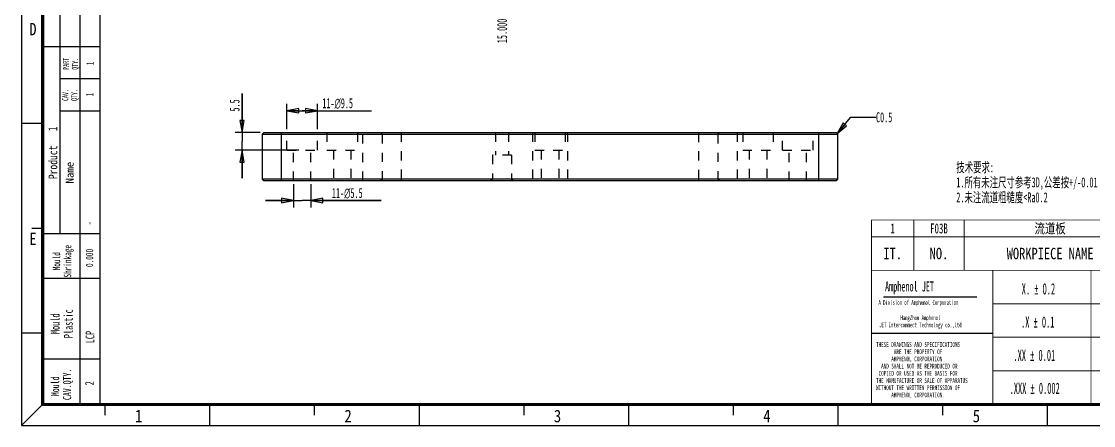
# Model space of a CAD drawing. Header units: millimetres. Extents: x 15 to 520, y 10 to 366.
# Drawn here: x 15.3 to 350.5, y 10.1 to 136.2 of the extents above; entities that cross this region are included whole.
import ezdxf

# ---------------------------------------------------------------- set-up
doc = ezdxf.new("R2010")
doc.units = ezdxf.units.MM
doc.header["$LTSCALE"] = 28.875
doc.linetypes.add('HIDDEN', pattern=[0.2, 0.1, -0.1])
doc.layers.get('0').update_dxf_attribs({"linetype": 'CONTINUOUS'})
for name, color, linetype in [('DEFAULT_2', 4, 'HIDDEN'), ('DIM', 7, 'CONTINUOUS'), ('NOTE', 7, 'CONTINUOUS')]:
    doc.layers.add(name, color=color, linetype=linetype)
doc.styles.get("Standard").update_dxf_attribs({"font": 'txt', "width": 0.6})
doc.styles.add('TEXTSTYLE_10', font='txt')
doc.styles.add('TEXTSTYLE_11', font='txt', dxfattribs={"width": 0.6})
doc.styles.add('TEXTSTYLE_12', font='txt', dxfattribs={"width": 0.6})
doc.styles.add('TEXTSTYLE_3', font='txt', dxfattribs={"width": 0.65})
doc.styles.add('TEXTSTYLE_4', font='txt', dxfattribs={"width": 0.8})
doc.styles.add('TEXTSTYLE_5', font='txt', dxfattribs={"width": 0.85})
doc.styles.add('TEXTSTYLE_6', font='txt', dxfattribs={"width": 0.5})
doc.dimstyles.new('DIMSTYLE_3', dxfattribs={"dimtxt": 3.125, "dimasz": 3.75, "dimexe": 1.75, "dimexo": 0.875, "dimtad": 0, "dimtih": 1, "dimtoh": 1, "dimdec": 3, "dimzin": 0, "dimdsep": 46, "dimtxsty": 'STANDARD', "dimblk": 'CLOSED', "dimblk1": 'CLOSED', "dimblk2": 'CLOSED', "dimcen": 0.09, "dimadec": 0, "dimazin": 0, "dimtp": 0.2, "dimtm": 0.2, "dimtfac": 1, "dimtdec": 3, "dimtofl": 0, "dimtmove": 0, "dimatfit": 3, "dimldrblk": 'CLOSED', "dimfxl": 1, "dimtolj": 1, "dimtzin": 0, "dimarcsym": 0})
doc.dimstyles.new('DIMSTYLE_8', dxfattribs={"dimtxt": 3.125, "dimasz": 3.75, "dimexe": 1.75, "dimexo": 0.875, "dimtad": 1, "dimdec": 1, "dimzin": 0, "dimdsep": 46, "dimtxsty": 'STANDARD', "dimblk": 'CLOSED', "dimblk1": 'CLOSED', "dimblk2": 'CLOSED', "dimcen": 0.09, "dimadec": 0, "dimazin": 0, "dimtp": 0.1, "dimtm": 0.1, "dimtfac": 1, "dimtdec": 1, "dimtofl": 0, "dimtmove": 0, "dimatfit": 3, "dimldrblk": 'CLOSED', "dimfxl": 1, "dimtolj": 1, "dimtzin": 0, "dimarcsym": 0})
doc.dimstyles.new('DIMSTYLE_9', dxfattribs={"dimtxt": 3.125, "dimasz": 3.75, "dimexe": 1.75, "dimexo": 0.875, "dimtad": 1, "dimdec": 1, "dimzin": 0, "dimdsep": 46, "dimtxsty": 'STANDARD', "dimblk": 'CLOSED', "dimblk1": 'CLOSED', "dimblk2": 'CLOSED', "dimcen": 0.09, "dimadec": 0, "dimazin": 0, "dimtp": 0.2, "dimtm": 0.2, "dimtfac": 1, "dimtdec": 1, "dimtofl": 0, "dimtmove": 0, "dimatfit": 3, "dimldrblk": 'CLOSED', "dimfxl": 1, "dimtolj": 1, "dimtzin": 0, "dimarcsym": 0})
doc.dimstyles.get("Standard").update_dxf_attribs({"dimtxt": 3.125, "dimasz": 3.75, "dimexe": 1.75, "dimexo": 0.875, "dimtad": 1, "dimdec": 3, "dimzin": 0, "dimdsep": 46, "dimtxsty": 'STANDARD', "dimblk": 'CLOSED', "dimblk1": 'CLOSED', "dimblk2": 'CLOSED', "dimcen": 0.09, "dimadec": 0, "dimazin": 0, "dimtol": 1, "dimtp": 0.001, "dimtm": 0.001, "dimtfac": 1, "dimtdec": 3, "dimtofl": 0, "dimtmove": 0, "dimatfit": 3, "dimldrblk": 'CLOSED', "dimfxl": 1, "dimtolj": 1, "dimtzin": 0, "dimarcsym": 0})

# ---------------------------------------------------------------- blocks, each defined once
blk = doc.blocks.new('*D9')
at = {"layer": 'DIM', "color": 2, "linetype": 'Continuous'}
blk.add_line((165.54, 167.73), (165.54, 138.68), dxfattribs=at)
at = {"layer": 'DIM', "color": 2, "linetype": 'Continuous', "insert": (163.98, 137.11), "char_height": 3.125, "width": 11.25, "attachment_point": 3, "rotation": 90, "line_spacing_factor": 0.9}
blk.add_mtext('15.000', dxfattribs=at)
blk = doc.blocks.new('_CLOSED')
at = {"color": 0, "linetype": 'ByBlock'}
for p, q in [((0, 0), (-1, 0.183)), ((-1, 0.183), (-1, -0.183)), ((-1, -0.183), (0, 0)), ((-1, 0), (0, 0))]:
    blk.add_line(p, q, dxfattribs=at)
blk = doc.blocks.new('*D29')
at = {"layer": 'DIM', "color": 2, "linetype": 'Continuous'}
for p, q in [((98.29, 102.63), (98.29, 110.56)), ((98.29, 108.37), (103.04, 108.37)), ((107.79, 108.37), (103.04, 108.37)), ((103.04, 108.37), (124.77, 108.37)), ((107.79, 102.63), (107.79, 110.56))]:
    blk.add_line(p, q, dxfattribs=at)
at = {"layer": 'DIM', "color": 2, "linetype": 'Continuous', "xscale": 3.75, "yscale": 3.75, "zscale": 3.75, "rotation": 180}
blk.add_blockref('_CLOSED', (98.29, 108.37), dxfattribs=at)
at = {"layer": 'DIM', "color": 2, "linetype": 'Continuous', "xscale": 3.75, "yscale": 3.75, "zscale": 3.75}
blk.add_blockref('_CLOSED', (107.79, 108.37), dxfattribs=at)
at = {"layer": 'DIM', "color": 2, "linetype": 'Continuous', "insert": (109.35, 112.28), "char_height": 3.125, "width": 15.4167, "attachment_point": 1, "line_spacing_factor": 0.9}
blk.add_mtext('11-\\Fgdt;{\\Fgdt;n}\\Ftxt;9.5', dxfattribs=at)
blk = doc.blocks.new('*D30')
at = {"layer": 'DIM', "color": 2, "linetype": 'Continuous'}
for p, q in [((100.29, 85.44), (100.29, 78.15)), ((105.79, 85.44), (105.79, 78.15)), ((100.29, 80.34), (91.54, 80.34)), ((91.54, 80.34), (103.04, 80.34)), ((127.77, 80.34), (103.04, 80.34)), ((105.79, 80.34), (127.77, 80.34))]:
    blk.add_line(p, q, dxfattribs=at)
at = {"layer": 'DIM', "color": 2, "linetype": 'Continuous', "xscale": 3.75, "yscale": 3.75, "zscale": 3.75}
blk.add_blockref('_CLOSED', (100.29, 80.34), dxfattribs=at)
at = {"layer": 'DIM', "color": 2, "linetype": 'Continuous', "xscale": 3.75, "yscale": 3.75, "zscale": 3.75, "rotation": 180}
blk.add_blockref('_CLOSED', (105.79, 80.34), dxfattribs=at)
at = {"layer": 'DIM', "color": 2, "linetype": 'Continuous', "insert": (112.35, 84.24), "char_height": 3.125, "width": 15.4167, "attachment_point": 1, "line_spacing_factor": 0.9}
blk.add_mtext('11-\\Fgdt;{\\Fgdt;n}\\Ftxt;5.5', dxfattribs=at)
blk = doc.blocks.new('*D31')
at = {"layer": 'DIM', "color": 2, "linetype": 'Continuous'}
for p, q in [((84.24, 101.54), (84.24, 113.72)), ((84.24, 113.72), (84.24, 98.79)), ((89.95, 101.54), (82.05, 101.54)), ((84.24, 87.29), (84.24, 98.79)), ((101.95, 96.04), (82.05, 96.04)), ((84.24, 96.04), (84.24, 87.29))]:
    blk.add_line(p, q, dxfattribs=at)
at = {"layer": 'DIM', "color": 2, "linetype": 'Continuous', "xscale": 3.75, "yscale": 3.75, "zscale": 3.75}
for p, rotation in [((84.24, 101.54), 270), ((84.24, 96.04), 90)]:
    blk.add_blockref('_CLOSED', p, dxfattribs=dict(at, rotation=rotation))
at = {"layer": 'DIM', "color": 2, "linetype": 'Continuous', "insert": (80.34, 108.1), "char_height": 3.125, "width": 5.625, "attachment_point": 1, "rotation": 90, "line_spacing_factor": 0.9}
blk.add_mtext('5.5', dxfattribs=at)
blk = doc.blocks.new('*T34')
at = {"color": 2, "linetype": 'Continuous', "const_width": 0.25}
for points in [[(231.94375, 57.575), (-0.125, 57.575)], [(0, 0), (0, 57.575)], [(13.225, 41.9), (13.225, 57.575)], [(28.975, 41.9), (28.975, 57.575)], [(82.725, 41.9), (82.725, 57.575)], [(96.975, 0), (96.975, 57.575)], [(121.975, 41.9), (121.975, 57.575)], [(146.975, 41.9), (146.975, 57.575)], [(200.39375, 41.9), (200.39375, 57.575)], [(231.81875, 0), (231.81875, 57.575)], [(231.81875, 52.3375), (0, 52.3375)], [(231.81875, 41.9), (0, 41.9)], [(37.95, 0), (37.95, 41.9)], [(68.6125, 0), (68.6125, 41.9)], [(153.4, 0), (153.4, 41.9)], [(96.975, 31.4), (37.95, 31.4)], [(231.81875, 26.1875), (96.975, 26.1875)], [(96.975, 20.9875), (37.95, 20.9875)], [(153.4, 17.025), (96.975, 17.025)], [(96.975, 10.5), (37.95, 10.5)], [(231.81875, 13.1), (153.4, 13.1)], [(184.68125, 0), (184.68125, 13.1)], [(200.39375, 0), (200.39375, 13.1)], [(216.10625, 0), (216.10625, 13.1)], [(153.4, 7.8625), (96.975, 7.8625)], [(231.81875, 7.8625), (184.68125, 7.8625)], [(231.94375, 0), (-0.125, 0)]]:
    blk.add_lwpolyline(points, dxfattribs=at)
at = {"layer": 'NOTE', "color": 2, "linetype": 'Continuous', "line_spacing_factor": 0.9}
for s, insert, char_height, width, attachment_point, style in [('1', (6.6125, 56.51875), 3.125, 4.0625, 2, 'TEXTSTYLE_3'), ('F03B', (21.1, 56.51875), 3.125, 16.25, 2, 'TEXTSTYLE_3'), ('流道板', (55.85, 56.51875), 3.125, 15, 2, 'TEXTSTYLE_4'), ('1', (89.85, 56.51875), 3.125, 4.0625, 2, 'TEXTSTYLE_3'), ('SKD61', (109.475, 56.51875), 3.125, 20.3125, 2, 'TEXTSTYLE_3'), ('HRC52-53', (134.475, 56.51875), 3.125, 32.5, 2, 'TEXTSTYLE_3'), ('180*157*15', (173.684375, 56.51875), 3.125, 40.625, 2, 'TEXTSTYLE_3'), ('已备料 ', (216.10625, 56.51875), 3.125, 16.25, 2, 'TEXTSTYLE_3'), ('IT.', (6.6125, 48.9), 3.5625, 17.1, 2, 'TEXTSTYLE_4'), ('NO.', (21.1, 48.9), 3.5625, 17.1, 2, 'TEXTSTYLE_4'), ('WORKPIECE NAME', (55.85, 48.9), 3.5625, 79.8, 2, 'TEXTSTYLE_4'), ('QTY', (89.85, 48.9), 3.5625, 17.1, 2, 'TEXTSTYLE_4'), ('MATERIAL', (109.475, 48.9), 3.5625, 45.6, 2, 'TEXTSTYLE_4'), ('FINISH', (134.475, 48.9), 3.5625, 34.2, 2, 'TEXTSTYLE_4'), ('FORMAL SIZE', (173.684375, 48.9), 3.5625, 62.7, 2, 'TEXTSTYLE_4'), ('REMARK', (216.10625, 48.9), 3.5625, 34.2, 2, 'TEXTSTYLE_4'), ('PART NO.:\\P    Y24N01B-701 ', (98.396875, 38.73125), 3.75, 78, 1, 'TEXTSTYLE_3'), ('PART NAME:  \\P    -', (154.821875, 38.73125), 3.75, 58.5, 1, 'TEXTSTYLE_3'), ('DRAWING NO.:\\P             SMX0100 - F03B', (154.821875, 24.096875), 3.5625, 125.04375, 1, 'TEXTSTYLE_3'), ('APPD:  ', (98.396875, 23.16875), 3.125, 28.4375, 1, 'TEXTSTYLE_3'), (' \\P \\P \\P \\P \\P \\P \\P \\P \\PTHESE DRAWINGS AND SPECIFICATIONS\\P       ARE THE PROPERTY OF\\P      AMPHENOL CORPORATION\\P  AND SHALL NOT BE REPRODUCED OR\\P COPIED OR USED AS THE BASIS FOR\\PTHE MANUFACTURE OR SALE OF APPARATUS\\PWITHOUT THE WRITTEN PERMISSION OF\\P      AMPHENOL CORPORATION. ', (1.421875, 39.7125), 1.5, 70.2, 1, 'TEXTSTYLE_3'), ('CHKD:', (98.396875, 14.00625), 3.125, 20.3125, 1, 'TEXTSTYLE_3'), ('SCALE', (192.5375, 12.04375), 3.125, 20.3125, 2, 'TEXTSTYLE_3'), ('SHEET', (208.25, 12.04375), 3.125, 20.3125, 2, 'TEXTSTYLE_3'), ('REV.', (223.9625, 12.04375), 3.125, 16.25, 2, 'TEXTSTYLE_3'), ('DR: wangfei   2018.01.30', (98.396875, 5.7125), 3.5625, 111.15, 1, 'TEXTSTYLE_3'), ('1:1', (192.5375, 5.49375), 3.125, 12.1875, 2, 'TEXTSTYLE_3'), ('1/1', (208.25, 5.49375), 3.125, 12.1875, 2, 'TEXTSTYLE_3'), ('A', (223.9625, 5.49375), 3.125, 4.0625, 2, 'TEXTSTYLE_3')]:
    blk.add_mtext(s, dxfattribs=dict(at, insert=insert, char_height=char_height, width=width, attachment_point=attachment_point, style=style))
blk = doc.blocks.new('*T35')
at = {"color": 0, "linetype": 'ByBlock', "lineweight": -2}
for p, q in [((0, 0), (17.63125, 0)), ((0, 0), (0, -169.96875)), ((5.11875, 0), (5.11875, -116.8125)), ((11.375, 0), (11.375, -169.96875)), ((17.63125, 0), (17.63125, -169.96875)), ((5.11875, -10.0625), (17.63125, -10.0625)), ((5.11875, -20.125), (17.63125, -20.125)), ((0, -58.40625), (17.63125, -58.40625)), ((5.11875, -68.46875), (17.63125, -68.46875)), ((5.11875, -78.53125), (17.63125, -78.53125)), ((0, -116.8125), (17.63125, -116.8125)), ((0, -130.8125), (17.63125, -130.8125)), ((0, -155.96875), (17.63125, -155.96875)), ((0, -169.96875), (17.63125, -169.96875))]:
    blk.add_line(p, q, dxfattribs=at)

msp = doc.modelspace()

# ---------------------------------------------------------------- linework, layer by layer
at = {"color": 7, "linetype": 'Continuous'}
for p, q in [((15.27, 366.3202), (15.27, 10.0714)), ((21.809, 104.3747), (15.2603, 104.3747)), ((91.0423, 101.5355), (90.5423, 101.0355)), ((90.5423, 101.0355), (90.5423, 87.0355)), ((90.5423, 101.0355), (270.5423, 101.0355)), ((91.0423, 101.5355), (270.0423, 101.5355)), ((96.5423, 86.5355), (96.5423, 101.5355)), ((264.5423, 101.5355), (264.5423, 86.5355)), ((270.5423, 101.0355), (270.0423, 101.5355)), ((270.5423, 87.0355), (270.5423, 101.0355)), ((90.5423, 87.0355), (91.0423, 86.5355)), ((270.5423, 87.0355), (90.5423, 87.0355)), ((91.0423, 86.5355), (270.0423, 86.5355)), ((270.0423, 86.5355), (270.5423, 87.0355)), ((21.809, 71.6313), (18.5346, 71.6313)), ((284.8367, 50.2424), (313.9843, 50.2699)), ((21.809, 38.8878), (15.2603, 38.8878)), ((281.0826, 38.9539), (319.0627, 38.9539)), ((21.809, 16.6223), (15.2603, 10.0736)), ((41.455, 13.348), (41.455, 16.6223)), ((74.1985, 10.0736), (74.1985, 16.6223)), ((106.9419, 13.348), (106.9419, 16.6223)), ((139.6853, 10.0736), (139.6853, 16.6223)), ((172.4287, 13.348), (172.4287, 16.6223)), ((205.1722, 10.0736), (205.1722, 16.6223)), ((237.8849, 13.348), (237.8849, 16.6223)), ((270.659, 10.0736), (270.659, 16.6223)), ((303.4024, 13.348), (303.4024, 16.6223)), ((336.1459, 10.0736), (336.1459, 16.6223)), ((15.27, 10.0714), (519.1807, 10.0714))]:
    msp.add_line(p, q, dxfattribs=at)
at = {"color": 7, "linetype": 'Continuous', "const_width": 0.875}
for points in [[(21.809, 359.7734), (21.809, 16.6223)], [(21.809, 16.6223), (512.9604, 16.6223)]]:
    msp.add_lwpolyline(points, dxfattribs=at)
at = {"layer": 'DEFAULT_2', "color": 4, "linetype": 'HIDDEN'}
for p, q in [((98.2923, 96.0355), (98.2923, 101.5355)), ((107.7923, 96.0355), (107.7923, 101.5355)), ((110.7923, 101.5355), (110.7923, 96.0355)), ((120.2923, 101.5355), (120.2923, 96.0355)), ((122.0423, 86.5355), (122.0423, 101.5355)), ((127.5423, 101.5355), (128.0423, 101.0355)), ((128.0423, 101.0355), (128.0423, 87.0355)), ((134.0423, 101.5355), (134.0423, 87.0355)), ((163.5423, 101.5355), (163.5423, 94.5355)), ((167.5423, 101.5355), (167.5423, 94.5355)), ((175.0423, 101.5355), (175.0423, 86.5355)), ((175.7923, 101.5355), (175.7923, 96.0355)), ((185.2923, 101.5355), (185.2923, 96.0355)), ((186.0423, 101.5355), (186.0423, 86.5355)), ((227.0423, 87.0355), (227.0423, 101.5355)), ((233.5423, 101.5355), (233.0423, 101.0355)), ((233.0423, 101.0355), (233.0423, 87.0355)), ((239.0423, 101.5355), (239.0423, 86.5355)), ((240.7923, 101.5355), (240.7923, 96.0355)), ((250.2923, 101.5355), (250.2923, 96.0355)), ((253.2923, 96.0355), (253.2923, 101.5355)), ((262.7923, 96.0355), (262.7923, 101.5355)), ((98.2923, 96.0355), (107.7922, 96.0355)), ((100.2923, 86.5355), (100.2923, 96.0355)), ((105.7923, 86.5355), (105.7923, 96.0355)), ((110.7923, 96.0355), (120.2923, 96.0355)), ((112.7923, 96.0355), (112.7923, 86.5355)), ((118.2923, 96.0355), (118.2923, 86.5355)), ((162.5423, 94.5355), (162.5423, 87.0355)), ((168.5423, 94.5355), (162.5423, 94.5355)), ((168.5423, 94.5355), (168.5423, 87.0355)), ((175.7923, 96.0355), (185.2923, 96.0355)), ((177.7923, 96.0355), (177.7923, 86.5355)), ((183.2923, 96.0355), (183.2923, 86.5355)), ((240.7923, 96.0355), (250.2923, 96.0355)), ((242.7923, 96.0355), (242.7923, 86.5355)), ((248.2923, 96.0355), (248.2923, 86.5355)), ((253.2923, 96.0355), (262.7922, 96.0355)), ((255.2923, 86.5355), (255.2923, 96.0355)), ((260.7923, 86.5355), (260.7923, 96.0355)), ((270.5423, 95.4821), (270.4423, 95.4821)), ((270.4423, 95.4821), (270.4423, 88.4821)), ((270.5423, 95.3332), (270.4423, 95.3332)), ((270.5423, 95.0353), (270.4423, 95.0353)), ((270.5423, 94.8864), (270.4423, 94.8864)), ((270.5423, 94.7374), (270.4423, 94.7374)), ((270.5423, 94.5885), (270.4423, 94.5885)), ((270.5423, 94.4396), (270.4423, 94.4396)), ((270.5423, 94.2906), (270.4423, 94.2906)), ((270.5423, 94.1417), (270.4423, 94.1417)), ((270.5423, 93.9928), (270.4423, 93.9928)), ((270.5423, 93.8438), (270.4423, 93.8438)), ((270.5423, 93.6949), (270.4423, 93.6949)), ((270.5423, 93.397), (270.4423, 93.397)), ((270.5423, 93.2481), (270.4423, 93.2481)), ((270.5423, 92.9502), (270.4423, 92.9502)), ((270.5423, 92.6523), (270.4423, 92.6523)), ((270.5423, 92.5034), (270.4423, 92.5034)), ((270.5423, 92.3545), (270.4423, 92.3545)), ((270.5423, 92.0566), (270.4423, 92.0566)), ((270.5423, 91.7587), (270.4423, 91.7587)), ((270.5423, 91.6098), (270.4423, 91.6098)), ((270.5423, 91.4608), (270.4423, 91.4608)), ((270.5423, 91.3119), (270.4423, 91.3119)), ((270.5423, 91.163), (270.4423, 91.163)), ((270.5423, 90.8651), (270.4423, 90.8651)), ((270.5423, 90.7162), (270.4423, 90.7162)), ((270.5423, 90.5672), (270.4423, 90.5672)), ((270.5423, 90.4183), (270.4423, 90.4183)), ((270.5423, 90.2694), (270.4423, 90.2694)), ((270.5423, 90.1204), (270.4423, 90.1204)), ((270.5423, 89.9715), (270.4423, 89.9715)), ((270.5423, 89.8226), (270.4423, 89.8226)), ((270.5423, 89.6736), (270.4423, 89.6736)), ((270.5423, 89.5247), (270.4423, 89.5247)), ((270.5423, 89.3757), (270.4423, 89.3757)), ((270.5423, 89.2268), (270.4423, 89.2268)), ((270.5423, 89.0779), (270.4423, 89.0779)), ((270.5423, 88.9289), (270.4423, 88.9289)), ((270.5423, 88.6311), (270.4423, 88.6311)), ((270.5423, 88.4821), (270.4423, 88.4821)), ((127.5423, 86.5355), (128.0423, 87.0355)), ((134.0423, 87.0355), (134.0139, 87.0356)), ((162.5423, 87.0355), (162.0423, 86.5355)), ((168.5423, 87.0355), (169.0423, 86.5355)), ((227.067, 87.0355), (227.0423, 87.0355)), ((233.5423, 86.5355), (233.0423, 87.0355))]:
    msp.add_line(p, q, dxfattribs=at)
for centre, radius, start, end in [((186.9949, 89.793), 53.0527, 182.979423, 183.520302), ((166.3269, 89.7913), 60.8026, 356.930547, 357.402301)]:
    msp.add_arc(centre, radius, start, end, dxfattribs=at)

# ---------------------------------------------------------------- block references
for name, p in [('*T35', (22.1093, 186.8726)), ('*T34', (281.0735, 16.6591))]:
    msp.add_blockref(name, p)

# ---------------------------------------------------------------- texts
at = {"color": 7, "linetype": 'Continuous', "char_height": 3.9292, "width": 3.33983, "line_spacing_factor": 0.9, "style": 'TEXTSTYLE_5'}
for s, insert, attachment_point in [('D', (17.7109, 135.8084), 1), ('E', (17.7109, 70.3215), 1), ('1', (51.9189, 15.007), 2), ('2', (117.4057, 15.007), 2), ('3', (182.8926, 15.007), 2), ('4', (248.3794, 15.007), 2), ('5', (313.8663, 15.007), 2)]:
    msp.add_mtext(s, dxfattribs=dict(at, insert=insert, attachment_point=attachment_point))
at = {"layer": 'NOTE', "color": 2, "linetype": 'Continuous', "attachment_point": 1, "rotation": 90, "line_spacing_factor": 0.9}
for s, insert, char_height, width in [('PART\\PQTY.', (28.222, 121.1729), 1.875, 4.5), ('1', (35.5384, 122.5933), 2.3125, 1.3875), ('CAV.\\PQTY.', (28.0201, 111.4282), 1.875, 4.5), ('1', (35.4673, 112.8657), 2.3125, 1.3875), ('-', (35.3132, 72.7022), 2.3125, 1.3875), ('  Mould\\PShrinkage', (25.0561, 56.2618), 2.3125, 12.4875), ('0.000', (35.3689, 59.5617), 2.3125, 6.9375), (' Mould\\PPlastic', (24.4269, 37.323), 2.75, 11.55), ('LCP', (35.322, 35.7564), 2.75, 4.95), (' Mould\\PCAV.QTY.', (24.5419, 18.0259), 2.5, 12), ('2', (35.1458, 22.6328), 2.75, 1.65)]:
    msp.add_mtext(s, dxfattribs=dict(at, insert=insert, char_height=char_height, width=width))
at = {"layer": 'NOTE', "color": 2, "linetype": 'Continuous', "char_height": 3.125, "attachment_point": 1, "line_spacing_factor": 0.9}
for s, insert, width in [('C0.5', (282.4722, 107.8791), 7.5), ('技术要求:\\P1.所有未注尺寸参考3D,公差按+/-0.01\\P2.未注流道粗糙度<Ra0.2    ', (307.5918, 92.2555), 43.125)]:
    msp.add_mtext(s, dxfattribs=dict(at, insert=insert, width=width))
at = {"layer": 'NOTE', "color": 2, "linetype": 'Continuous', "attachment_point": 1, "rotation": 90, "line_spacing_factor": 0.9}
for s, insert, char_height, width, style in [('Product   1', (23.7318, 87.0087), 2.75, 24.2, 'TEXTSTYLE_4'), ('Name', (29.0938, 85.6318), 2.5, 10, 'TEXTSTYLE_10')]:
    msp.add_mtext(s, dxfattribs=dict(at, insert=insert, char_height=char_height, width=width, style=style))
at = {"layer": 'NOTE', "color": 2, "linetype": 'Continuous', "attachment_point": 1, "line_spacing_factor": 0.9}
for s, insert, char_height, width, style in [('Amphenol JET', (285.3094, 55.0649), 3.125, 28.589684, 'TEXTSTYLE_11'), ('X. \\Fgdt;{\\Fgdt;`}\\Ftxt; 0.2', (328.0453, 54.5047), 3.5, 16.333333, 'TEXTSTYLE_6'), ('A Division of Amphenol Corporation', (283.2514, 49.2475), 1.5, 33.150558, 'TEXTSTYLE_11'), ('         HangZhou Amphenol \\PJET Interconnect Technology co.,ltd', (283.5114, 44.4867), 1.5, 33.392578, 'TEXTSTYLE_12'), ('.X \\Fgdt;{\\Fgdt;`}\\Ftxt; 0.1', (327.8312, 44.1327), 3.5, 16.333333, 'TEXTSTYLE_6'), ('.XX \\Fgdt;{\\Fgdt;`}\\Ftxt; 0.01', (325.4532, 33.7487), 3.5, 19.833333, 'TEXTSTYLE_6'), ('.XXX \\Fgdt;{\\Fgdt;`}\\Ftxt; 0.002', (324.262, 23.4552), 3.5, 23.333333, 'TEXTSTYLE_6')]:
    msp.add_mtext(s, dxfattribs=dict(at, insert=insert, char_height=char_height, width=width, style=style))

# ---------------------------------------------------------------- dimensions: what is measured, and where the dimension line sits
at = {"layer": 'DIM', "color": 2, "linetype": 'Continuous'}
dim = msp.add_ordinate_dim(feature_location=(165.5423, 167.7309), offset=(0, -29.0535), dtype=1, origin=(180.5423, 168.8247), dimstyle='DIMSTYLE_3', override={"dimtad": 1, "dimtih": 0, "dimtoh": 0}, dxfattribs=at)
dim.commit()
dim.dimension.update_dxf_attribs({"geometry": '*D9', "text_midpoint": (165.5423, 131.49)})
dim = msp.add_linear_dim(base=(84.2418, 96.0355), p1=(90.8235, 101.5355), p2=(102.8235, 96.0355), angle=270, dimstyle='DIMSTYLE_8', dxfattribs=at)
dim.commit()
dim.dimension.update_dxf_attribs({"geometry": '*D31', "text_midpoint": (84.2418, 110.9105), "dimtype": 160})
for base, p1, p2, dimstyle, picture, middle in [((107.7923, 108.3706), (98.2923, 101.7542), (107.7923, 101.7542), 'DIMSTYLE_9', '*D29', (117.0632, 108.3706)), ((105.7923, 80.3363), (100.2923, 86.3167), (105.7923, 86.3167), 'DIMSTYLE_8', '*D30', (120.0632, 80.3363))]:
    dim = msp.add_linear_dim(base=base, p1=p1, p2=p2, text='11-%%c<>', dimstyle=dimstyle, dxfattribs=at)
    dim.commit()
    dim.dimension.update_dxf_attribs({"geometry": picture, "text_midpoint": middle, "dimtype": 160})

# ---------------------------------------------------------------- leaders
at = {"layer": 'NOTE', "color": 2, "linetype": 'Continuous', "annotation_type": 0, "has_hookline": 1, "hookline_direction": 1, "text_width": 5.8036}
msp.add_leader([(270.3334, 101.2443), (274.6597, 106.3166), (282.4722, 106.3166)], dimstyle='STANDARD', override={"dimtad": 0}, dxfattribs=at)

doc.saveas('drawing.dxf')
